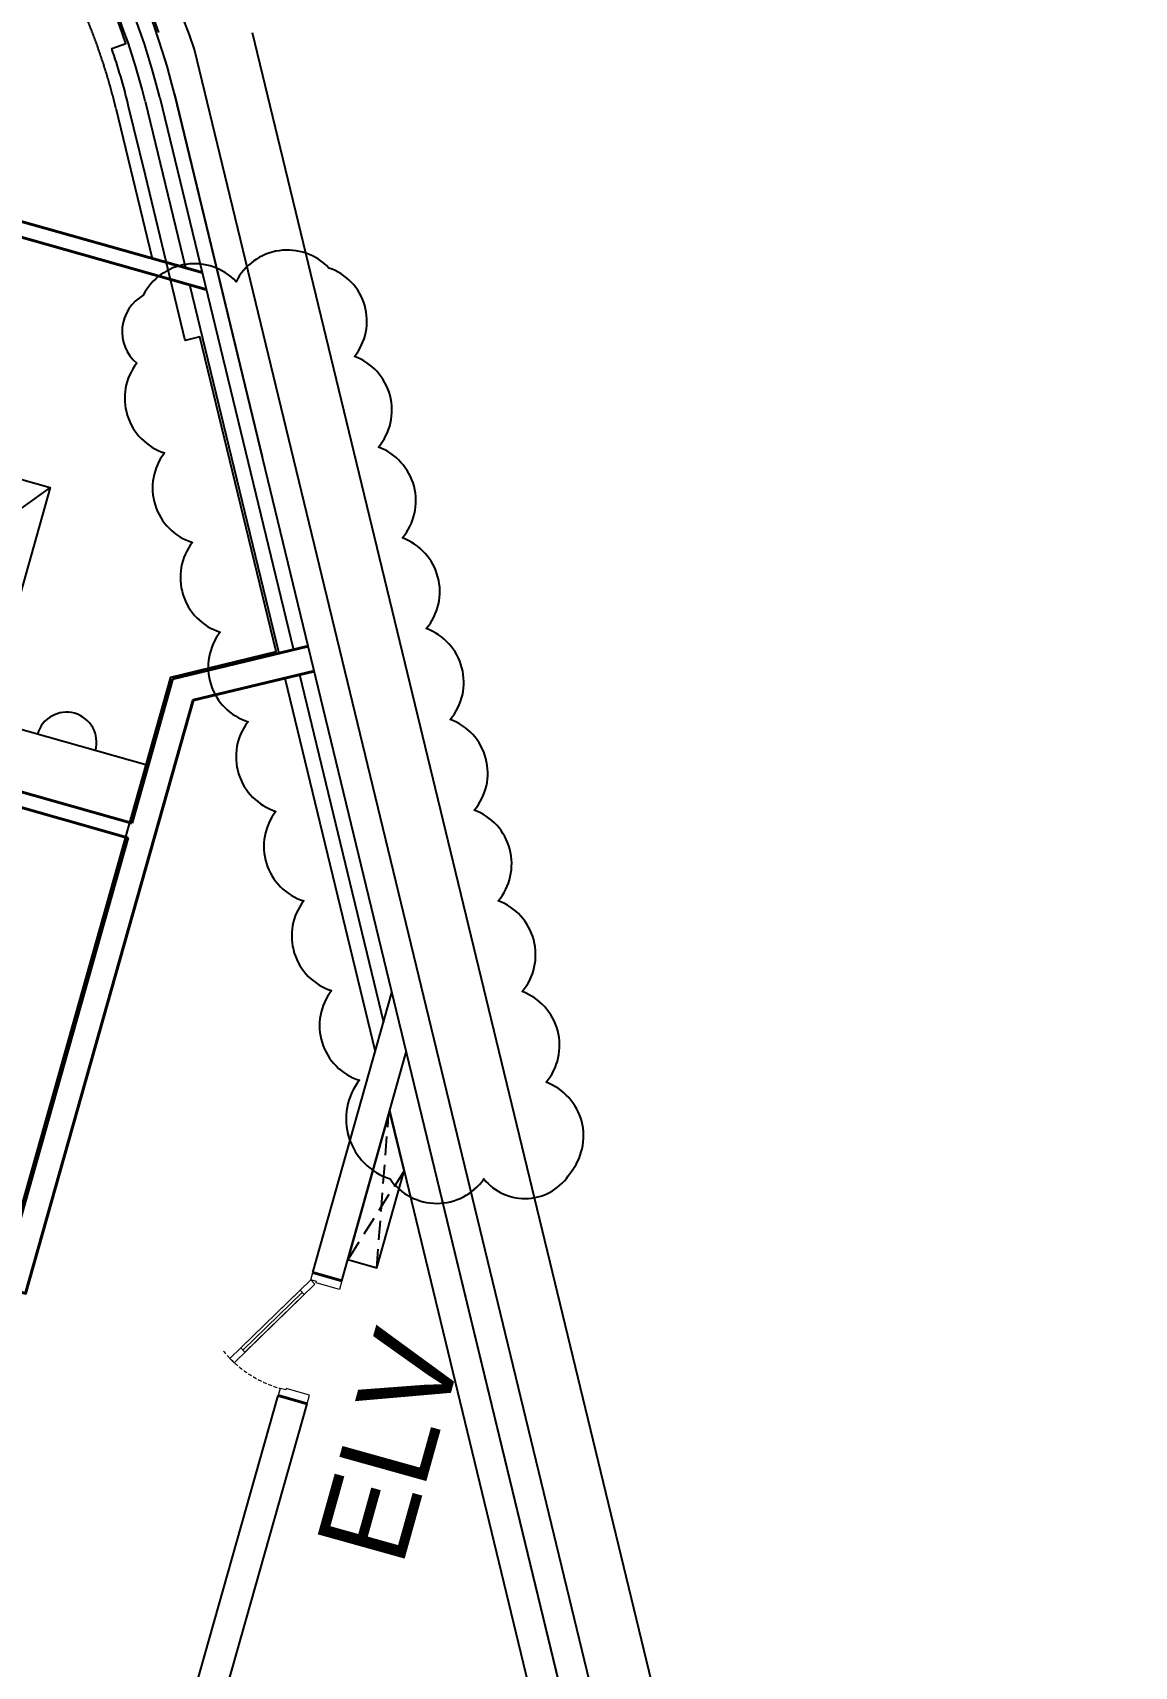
# Model space of a CAD drawing. Header units: millimetres. Extents: x -361675616 to 361246347, y -284141842 to 284396604.
# Drawn here: x -33804 to -26478, y 145153 to 156013 of the extents above; entities that cross this region are included whole.
import ezdxf

# ---------------------------------------------------------------- set-up
doc = ezdxf.new("R2010")
doc.units = ezdxf.units.MM
doc.header["$LTSCALE"] = 100
doc.header["$MEASUREMENT"] = 0
for name, pattern in [('ACAD_ISO03W100', [30, 12, -18]), ('HIDDEN', [0.375, 0.25, -0.125]), ('Xref_ST_MBDV Cot vach 30.7.2022$0$HIDDEN', [0.375, 0.25, -0.125])]:
    doc.linetypes.add(name, pattern=pattern)
for name, color, linetype in [('A-ANNO-ROOM', 50, 'Continuous'), ('A-CORE-OTLN', 160, 'Continuous'), ('dien tich thong thuy', 3, 'Continuous'), ('IDEA - dim', 251, 'Continuous'), ('KT-Net manh', 139, 'Continuous'), ('KT-Tuong', 1, 'Continuous'), ('Xref_NT1+NT2_MBDV Cot vach_220729$0$ccu12-Thay', 7, 'Continuous'), ('Xref_ST_MBDV Cot vach 30.7.2022$0$KT-Khuat', 9, 'Xref_ST_MBDV Cot vach 30.7.2022$0$HIDDEN'), ('Xref_ST_MBDV Cot vach 30.7.2022$0$KT-Thay', 7, 'Continuous')]:
    doc.layers.add(name, color=color, linetype=linetype)
doc.layers.add('CUA', color=37, linetype='Continuous', lineweight=13)
doc.layers.add('KT-Net cat', color=1, linetype='Continuous', lineweight=40)
doc.styles.add('220126_HDN_HBA typical plan$0$211210_HDN_HBA_TYPICAL PLAN CORE OPT 1$0$HBA-Text', font='GOTHIC.TTF')

# ---------------------------------------------------------------- blocks, each defined once
blk = doc.blocks.new('32')
at = {"layer": 'IDEA - dim'}
for p, q in [((-9943.335074022121, 8296.259236617581), (-6652.47396947362, 10149.85816255154)), ((-8799.99924329645, 8825.478725364665), (-6603.397773004108, 10062.72879356449)), ((-9992.411260952998, 8383.388610977301), (-7832.456075827533, 9599.99742065341)), ((-5649.999243296421, 9429.997420653439), (-5649.99924329645, 8299.997864108795)), ((-9894.258887091273, 8209.129862257803), (-8899.999243296304, 8769.153074811591))]:
    blk.add_line(p, q, dxfattribs=at)
for points in [[(-2249.999243296596, 9429.997420653293), (-5149.999243296479, 9429.997420653439), (-5149.999243296508, 7629.998889983224), (-4549.998226966185, 7629.998889983224), (-4549.998957006115, 8829.997420653206), (-2249.999243296625, 8829.99742065309)], [(-7249.99924329645, 6699.997864108882), (-7249.999243296537, 8299.997864108824), (-5249.999243296479, 8299.997864108765), (-5249.999243296537, 6699.998842267698)]]:
    blk.add_lwpolyline(points, close=True, dxfattribs=at)
for centre, radius, start, end in [((-5649.999243296479, 8864.997642381088), 199.9999999999998, 89.99999999916623, 269.9999999991662), ((-7793.798086447583, 4479.992639660661), 4479.999999999994, 119.3906693412259, 270.0000574254491), ((-7793.798086447583, 4479.992639660661), 4379.999999999994, 119.3906693412259, 270.0000574254491), ((-7793.798086447583, 4479.992639660661), 4279.999999999994, 119.3906693412259, 255.0214023201012)]:
    blk.add_arc(centre, radius, start, end, dxfattribs=at)
at = {"layer": 'KT-Net cat'}
for p, q in [((-6247.007619713637, 9429.997420653468), (-6701.548045996926, 10236.98376780804)), ((-5249.999243296421, 9429.997420653468), (-6247.007619713637, 9429.997420653468)), ((-5249.999243296421, 9429.997420653468), (-5249.999243296479, 6699.996824542381)), ((-5149.999243296421, 9429.997420653468), (-5149.999243296508, 7629.998889983282)), ((-8799.999243296304, 8940.250581279877), (-8799.99924329648, 5049.996915297699)), ((-8899.999243296392, 8883.924930726775), (-8899.99924329642, 4149.993084456917))]:
    blk.add_line(p, q, dxfattribs=at)
for points in [[(-5149.999243296392, 9429.997420653468), (-2049.999243296508, 9429.997420653497), (-2049.999243296537, 9599.997420653512), (-6147.649083082099, 9599.997420653453), (-6553.428118718904, 10320.41330180626)], [(-6886.332847264304, 10132.90249984365), (-6886.335084395338, 10132.90647162276)]]:
    blk.add_lwpolyline(points, dxfattribs=at)
at = {"layer": 'KT-Net manh', "linetype": 'ACAD_ISO03W100', "ltscale": 4}
blk.add_line((-9796.106513229257, 8034.871113538335), (-8899.99924329642, 8539.609362981151), dxfattribs=at)
blk.add_lwpolyline([(-7249.999243296596, 8299.997864108795), (-5249.999243296537, 6699.998842267669)], dxfattribs=at)
blk.add_arc((-7793.798086447583, 4479.992639660661), 4079.999999999997, 119.3906693412259, 254.2686153571429, dxfattribs=at)
blk = doc.blocks.new('*U129')
blk.add_line((-146.6025403784438, 32.67949192431114), (-622.9165150755389, 307.6794934344596))
for points in [[(-50, 0), (-699.5190554539831, 375.0000015101483), (-719.5190554539831, 340.3589853587708), (-70, -34.64101615137768)], [(-136.6025403784438, 49.99999999999999), (-156.6025403784438, 15.35898384862256), (-632.9165150755389, 290.3589853587708), (-612.9165150755389, 325.0000015101483)], [(-850.0000030202966, -200.0072450185651), (-790.0000030202966, -200.007245018565), (-790.0000030202966, -39.99999999999989), (-800.0000030202966, -39.99999999999989), (-800.0000030202966, 1.023181543615018e-13), (-850.0000030202966, 1.307398637919058e-13)], [(0, -200.0072450185651), (-60, -200.0072450185651), (-60, -40), (-50, -40), (-50, 0), (0, 0)]]:
    blk.add_lwpolyline(points, close=True)
at = {"linetype": 'HIDDEN'}
blk.add_arc((-50, 0), 750.0000030202966, 144.950468926476, 180, dxfattribs=at)
blk = doc.blocks.new('A$C300D0CFC')
at = {"layer": 'A-CORE-OTLN'}
for p, q in [((-2533.693510469166, -17034.2982864806, 0.0309558238546135), (737.7726845665602, -30544.65118141769, -0.03078749935719767)), ((-2646.258608667704, -17419.25258613119, 0.02941166167128663), (339.9089428411971, -29751.39206705126, -0.02694713811616558))]:
    blk.add_line(p, q, dxfattribs=at)
at = {"layer": 'KT-Net cat'}
for p, q in [((-3155.338684984483, -18498.62598810825, 0.02967626518616383), (-2962.864270500955, -18552.9996776394, 0.02968171915945986)), ((-3386.487427783082, -19316.59314138326, 0.02974172931764691), (-3194.014030164719, -19370.96654365174, 0.02974718326212895))]:
    blk.add_line(p, q, dxfattribs=at)
at = {"layer": 'KT-Tuong'}
for p, q in [((-3155.407161117124, -18498.61008240774), (-2629.653668730549, -16638.00589934486)), ((-2962.943401076016, -18552.99483275958), (-2533.744078117132, -17034.08898195851)), ((-2962.868854089291, -18553.01589760452, 0.02967302308694169), (-3155.407161117124, -18498.61008240771)), ((-4087.644371843839, -21797.73124833574, -2.364558038393301e-08), (-3386.54144951218, -19316.57787542214)), ((-3386.54144951218, -19316.57787542214, 0.02975007976370064), (-3194.078590575373, -19370.96581471796)), ((-3895.180608955561, -21852.11598861177, -2.364558038391118e-08), (-3194.078590575344, -19370.96581471796))]:
    blk.add_line(p, q, dxfattribs=at)
at = {"layer": 'Xref_ST_MBDV Cot vach 30.7.2022$0$KT-Khuat', "linetype": 'Xref_ST_MBDV Cot vach 30.7.2022$0$HIDDEN', "ltscale": 5}
for p, q in [((-2730.763022799598, -18467.15163504967, 0.02999920701625106), (-2651.293358848372, -17450.44745125668, 0.02999920701624966)), ((-2548.602879117097, -17822.54679422764, 0.0309558238546135), (-2923.234163751971, -18412.76109697047, 0.0309558238546135))]:
    blk.add_line(p, q, dxfattribs=at)
at = {"layer": 'Xref_ST_MBDV Cot vach 30.7.2022$0$KT-Thay', "elevation": 0.0309558238546135}
blk.add_lwpolyline([(-2923.234163751971, -18412.76109697047), (-2730.763022799598, -18467.15163504967), (-2548.602879117097, -17822.54679422764), (-2644.513996882364, -17426.45740485139)], close=True, dxfattribs=at)
at = {"layer": 'CUA', "extrusion": (3.654290467675971e-08, 6.970608144905129e-08, 0.999999999999997), "rotation": 74.22027725054747}
blk.add_blockref('*U129', (-3155.33868498554, -18498.62598810891, 0.02827149321555301), dxfattribs=at)
at = {"layer": 'A-ANNO-ROOM', "extrusion": (1.041213202062627e-06, -2.941756091929255e-07, 0.9999999999994147), "insert": (-2936.388604471489, -19572.21549191515, 0.0006533764343584187), "char_height": 599.9999999999994, "attachment_point": 2, "text_direction": (0.2688703362725584, 0.9631763817041412, 3.39165507805013e-09), "style": '220126_HDN_HBA typical plan$0$211210_HDN_HBA_TYPICAL PLAN CORE OPT 1$0$HBA-Text'}
blk.add_mtext_dynamic_manual_height_columns('{\\C2;ELV}', width=2474.582894608894, gutter_width=6.249999999999996, heights=[0], dxfattribs=at)
blk = doc.blocks.new('A$C418F5BC8')
at = {"layer": 'A-ANNO-ROOM', "insert": (648.1133449638728, 1090.790118377889), "char_height": 600, "attachment_point": 2, "rotation": 50.44882673977027, "style": '220126_HDN_HBA typical plan$0$211210_HDN_HBA_TYPICAL PLAN CORE OPT 1$0$HBA-Text'}
blk.add_mtext_dynamic_manual_height_columns('SL-S', width=722857412.8743668, gutter_width=9765.624999999996, heights=[0], dxfattribs=at)
blk = doc.blocks.new('A$C2A6C5140')
at = {"layer": 'A-ANNO-ROOM', "insert": (731.4497625969816, 1190.0169191678, 0.0003277973379295924), "char_height": 600, "attachment_point": 2, "rotation": 50.44882673977027, "style": '220126_HDN_HBA typical plan$0$211210_HDN_HBA_TYPICAL PLAN CORE OPT 1$0$HBA-Text'}
blk.add_mtext_dynamic_manual_height_columns('2-BR', width=722857412.8743668, gutter_width=9765.624999999996, heights=[0], dxfattribs=at)
blk = doc.blocks.new('A$C5388591E')
at = {"layer": 'A-ANNO-ROOM', "insert": (894.3001998505497, 842.1987865094561, 0.0004622000541105721), "char_height": 600, "attachment_point": 2, "rotation": 1.4064704596368105, "style": '220126_HDN_HBA typical plan$0$211210_HDN_HBA_TYPICAL PLAN CORE OPT 1$0$HBA-Text'}
blk.add_mtext_dynamic_manual_height_columns('3-BR', width=722857412.8743668, gutter_width=9765.624999999996, heights=[0], dxfattribs=at)
blk = doc.blocks.new('A$C21AF0CCA')
at = {"layer": 'A-ANNO-ROOM', "insert": (1197.56892258345, 814.6835720778872), "char_height": 600, "attachment_point": 2, "rotation": 0.10542954816276216, "style": '220126_HDN_HBA typical plan$0$211210_HDN_HBA_TYPICAL PLAN CORE OPT 1$0$HBA-Text'}
blk.add_mtext_dynamic_manual_height_columns('1-BR+', width=722857412.8743668, gutter_width=9765.624999999996, heights=[0], dxfattribs=at)

msp = doc.modelspace()

# ---------------------------------------------------------------- linework, layer by layer
at = {"layer": 'Defpoints', "elevation": -3.350944292120021e-10}
msp.add_lwpolyline([(-31427.95543984259, 148393.1020454867, 0.52056705), (-30804.09277837225, 148393.1020454867, 0.52056705), (-30230.78019732955, 148432.0364645354, 0.52056705), (-30390.05913583468, 149035.2236992524, 0.52056705), (-30549.33807433978, 149638.4109339694, 0.52056705), (-30708.61701284491, 150241.5981686864, 0.52056705), (-30867.89595135001, 150844.7854034034, 0.52056705), (-31027.17488985511, 151447.9726381204, 0.52056705), (-31186.45382836024, 152051.1598728374, 0.52056705), (-31345.73276686534, 152654.3471075543, 0.52056705), (-31505.01170537047, 153257.5343422713, 0.52056705), (-31664.29064387557, 153860.7215769883, 0.52056705), (-31833.7954899742, 154448.4139174086, 0.52056705), (-32451.02572250345, 154357.6865211673, 0.52056705), (-33068.25595503274, 154266.959124926, 0.52056705), (-33112.43056799753, 153815.4960794023, 0.52056705), (-32927.35148631623, 153219.7189785492, 0.52056705), (-32742.27240463494, 152623.9418776962, 0.52056705), (-32557.19332295364, 152028.1647768431, 0.52056705), (-32372.11424127235, 151432.3876759901, 0.52056705), (-32187.03515959105, 150836.610575137, 0.52056705), (-32001.95607790976, 150240.833474284, 0.52056705), (-31816.87699622846, 149645.056373431, 0.52056705), (-31631.79791454717, 149049.2792725779, 0.52056705)], format="xyb", close=True, dxfattribs=at)
at = {"layer": 'dien tich thong thuy'}
for points, elevation in [([(-32965.9079724749, 156014.4770920264, 0.7341931090120449), (-41539.99811358388, 155779.6534051956), (-43582.57114694569, 148551.085371939), (-44626.16759573702, 148847.8661187719), (-42580.20756265544, 156088.5073245174, -0.6900880047674494), (-32791.59832858355, 156079.881761362)], 4.251054760413179e-06), ([(-41458.63706364651, 155184.9989201698), (-41468.26025379483, 155187.7181500913), (-43313.25845247122, 148658.3811679943), (-40618.76642566901, 147896.9972824265), (-40656.82450731005, 147762.2692601827), (-37221.34665040194, 146791.5007336647), (-37183.28862304042, 146926.2283551087), (-34459.92748717177, 146156.6850160428), (-32885.27724546607, 151729.2555001325), (-32185.53494406421, 151898.6946114885), (-32692.01245939315, 153990.3225108795), (-32789.19456195868, 153966.7903377544), (-33054.58392445737, 155062.7693032245), (-33168.08203936757, 155531.485592499, 0.02355129929501893), (-33278.15120826705, 155907.6863243344), (-33183.49409670228, 155939.909903048, 0.5204825641013022), (-39899.34447982348, 157866.4507687314), (-39836.15525709575, 157788.93901841, 0.09303286086222311), (-40831.81882298376, 156618.5708098933), (-40821.90116907231, 156615.76836241, 0.02235046215822834), (-40991.79290800902, 156285.6499157742), (-41082.42298644978, 156327.9433738574, 0.03333411162533136), (-41284.23734317836, 155798.3784859035, 0.001625555493242087), (-41458.63153098581, 155185.0184998461)], -2.232290451810997e-10)]:
    msp.add_lwpolyline(points, format="xyb", dxfattribs=dict(at, elevation=elevation))
at = {"layer": 'IDEA - dim'}
for p, q in [((-32127.4165512229, 151722.4233764901), (-31526.0998069382, 149239.1327255738)), ((-32030.22533281642, 151745.9577569717), (-31470.68968519681, 149435.2127863807))]:
    msp.add_line(p, q, dxfattribs=at)
at = {"layer": 'Xref_NT1+NT2_MBDV Cot vach_220729$0$ccu12-Thay'}
for p, q in [((-26855.0996067126, 133348.3113618263), (-32343.23750793354, 156012.9746490809, -3.257091399478168e-07)), ((-27260.52909597966, 133322.9946146538), (-32727.92651092962, 155902.0047812675, -3.257091399478168e-07))]:
    msp.add_line(p, q, dxfattribs=at)
at = {"layer": 'Xref_NT1+NT2_MBDV Cot vach_220729$0$ccu12-Thay', "elevation": -2.232290451789986e-10}
msp.add_lwpolyline([(-41014.83414708802, 85871.771999957), (-27947.33572571424, 132116.7155353283, 0.02468762443620558), (-27655.26175097285, 133393.1449400839, 0.08689377473881693), (-27653.48264326437, 134119.9896245004), (-28143.84158048874, 136121.0379555616), (-32861.93711037447, 155605.6151452961, 0.7715449943642202), (-41527.24667891722, 155769.6534004977), (-55361.54423874433, 106818.0059322045)], format="xyb", dxfattribs=at)
at = {"layer": 'Xref_NT1+NT2_MBDV Cot vach_220729$0$ccu12-Thay'}
msp.add_arc((-37687.54967830402, 154226.8055470962, -3.257091399478168e-07), 5234.89774842595, 18.66329403434968, 159.1676946496738, dxfattribs=at)

# ---------------------------------------------------------------- block references
at = {"layer": 'A-ANNO-ROOM'}
for p in [(-189530.7069264457, 172460.371857256, 5.460855537377236e-05), (-190889.2165836156, 167537.1358825558, 5.460855537377236e-05), (-200792.6048307914, 136225.8008255112, 5.461079910308954e-05)]:
    msp.add_blockref('A$C21AF0CCA', p, dxfattribs=at)
at = {"layer": 'dien tich thong thuy'}
for name, p in [('A$C418F5BC8', (-193627.8332148665, 162535.8262730713, 9.919419487628366e-05)), ('A$C418F5BC8', (-196423.0946702335, 158761.0613374173, 4.458552763712727e-05)), ('A$C2A6C5140', (-184324.1430110714, 156728.0149816945, 9.919419487628366e-05)), ('A$C418F5BC8', (-197159.0469856003, 154394.2669833445, 4.458552763712727e-05)), ('A$C418F5BC8', (-196884.0167786681, 150046.204543676, 4.458552763712727e-05)), ('A$C2A6C5140', (-186961.9323272624, 149139.8789736559, 9.919419487628366e-05)), ('A$C418F5BC8', (-198454.1163311225, 145455.9680739344, 9.919419487628366e-05)), ('A$C418F5BC8', (-199747.9958968313, 141469.2998190825, 4.458552763712727e-05)), ('A$C2A6C5140', (-189508.6406398182, 140127.2670308392, 9.919419487628366e-05)), ('A$C2A6C5140', (-191916.6485208535, 131438.3902857853, 4.458552763712727e-05)), ('A$C2A6C5140', (-194202.4980069638, 124603.3394083548, 4.458552763712727e-05)), ('A$C2A6C5140', (-196141.1504808805, 116842.4965355621, 9.919419487628366e-05)), ('A$C5388591E', (-189972.9039226725, 179563.5512734677, 4.458570785358675e-05)), ('A$C5388591E', (-206737.6566015921, 115340.5219298684, 9.91946273371655e-05))]:
    msp.add_blockref(name, p, dxfattribs=at)
at = {"layer": 'IDEA - dim', "rotation": 254.2212141373278}
msp.add_blockref('32', (-43646.59961510673, 148269.372078175), dxfattribs=at)
at = {"layer": 'KT-Net manh'}
msp.add_blockref('A$C300D0CFC', (-28785.67740462571, 166269.4929641738), dxfattribs=at)

doc.saveas('drawing.dxf')
